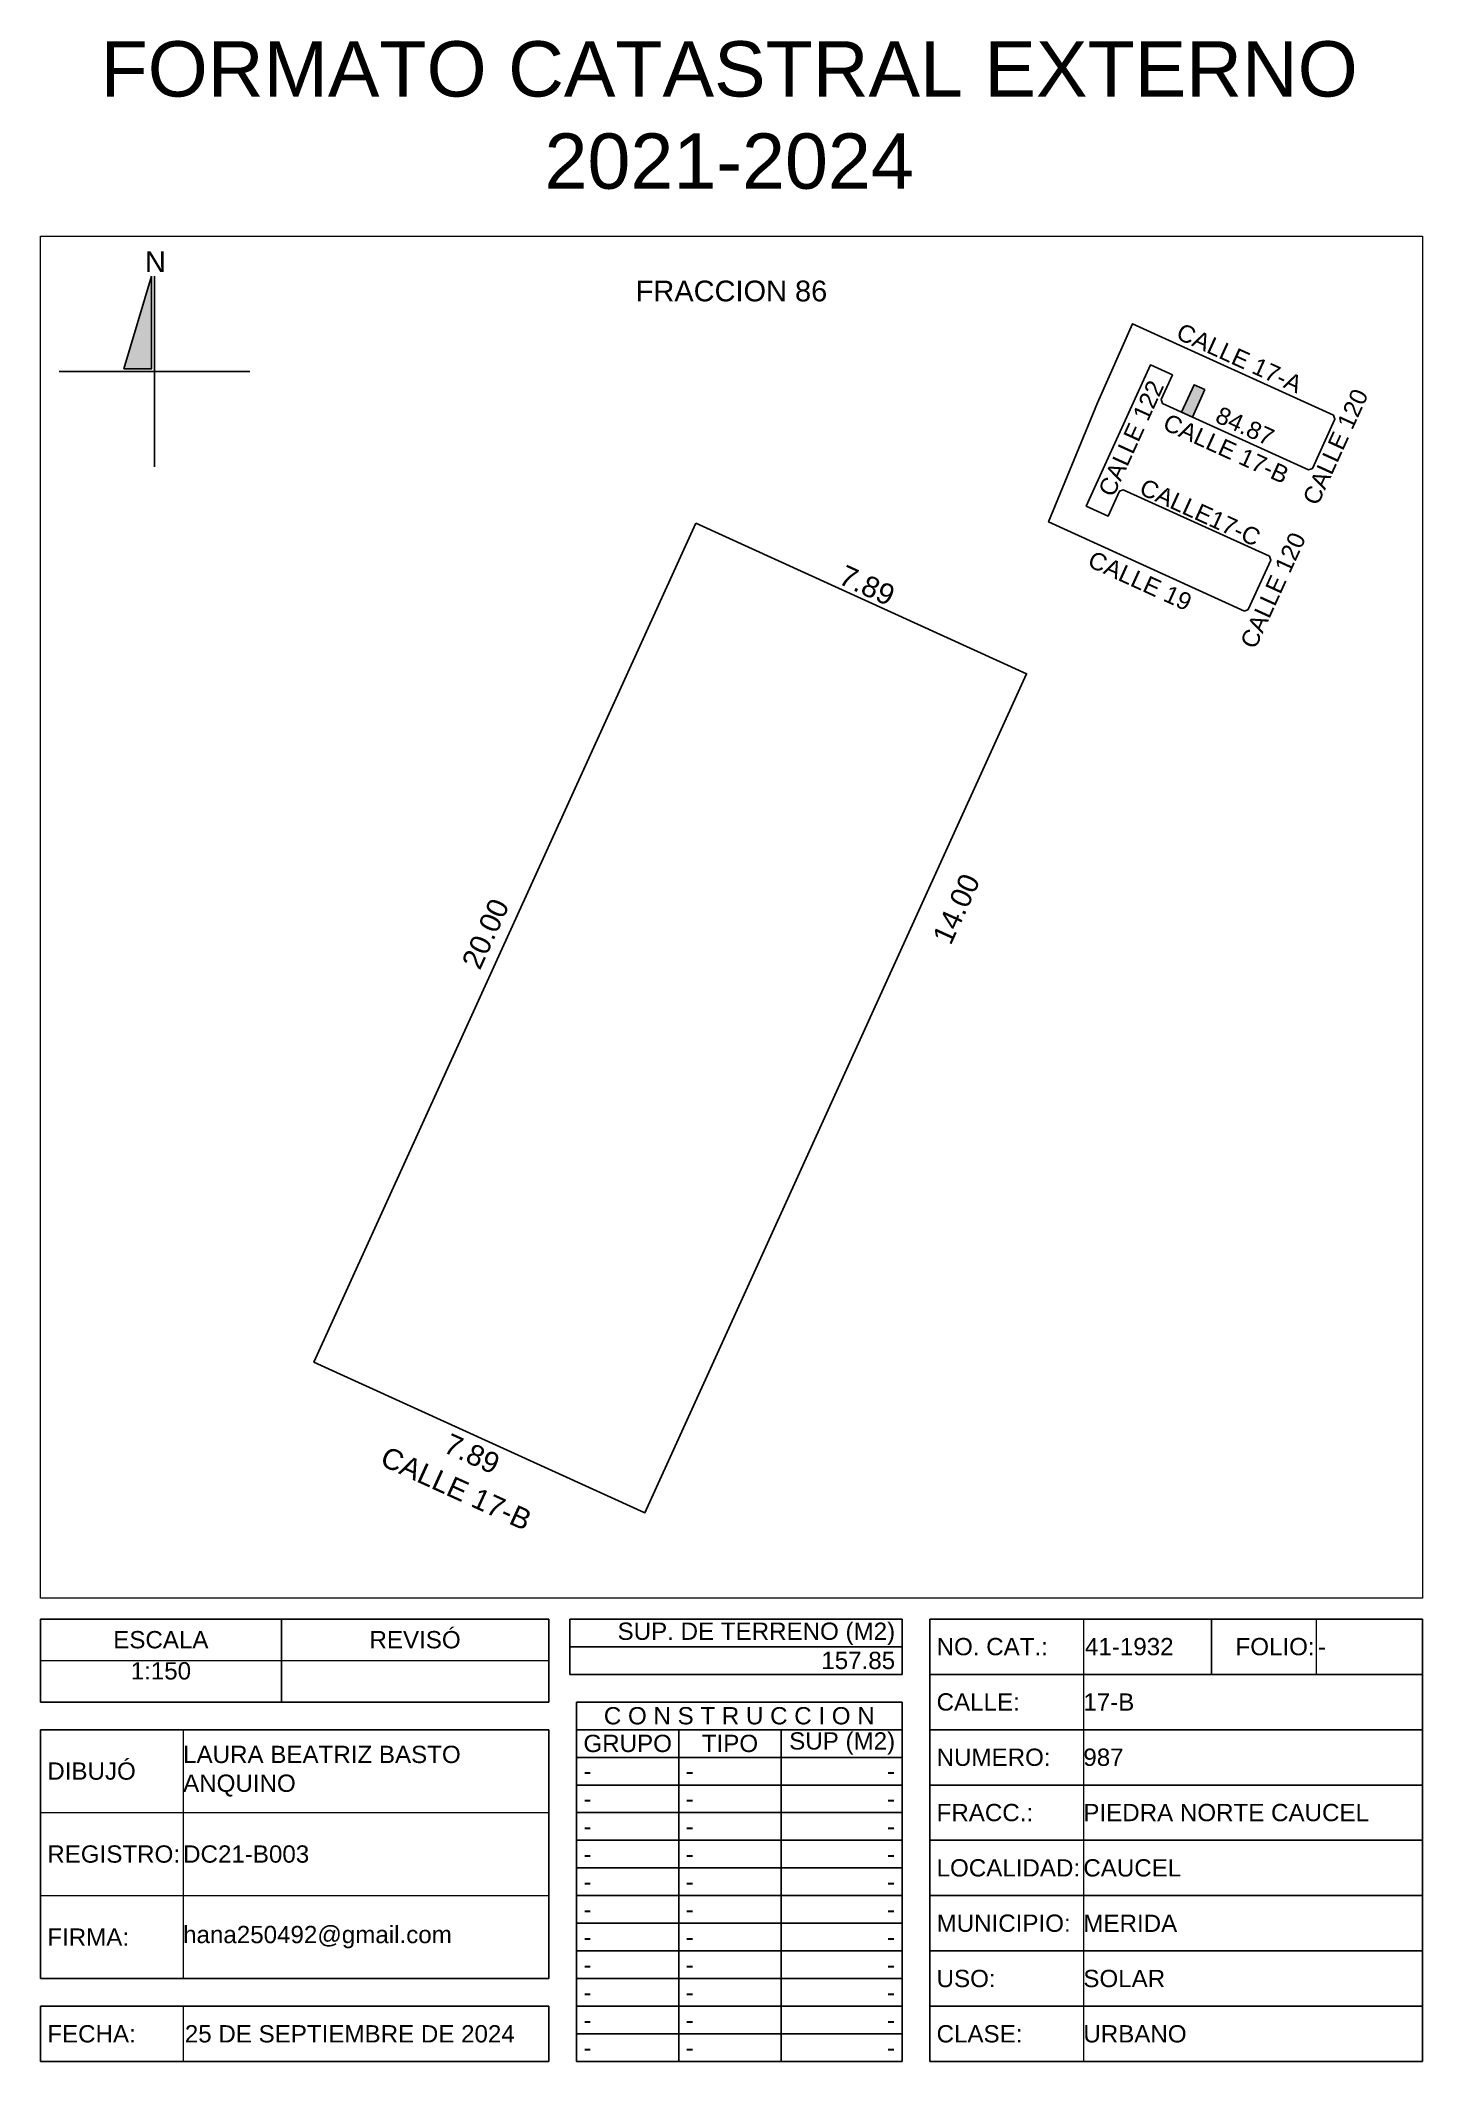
# Model space of a CAD drawing. Header units: inches. Extents: x 163.5 to 193.5, y 30.1 to 74.
import ezdxf

# ---------------------------------------------------------------- set-up
doc = ezdxf.new("R2010")
doc.units = ezdxf.units.IN
doc.header["$MEASUREMENT"] = 0
doc.layers.add('_DIV LOTES', color=7, linetype='Continuous')
doc.styles.add('Formato', font='arial.ttf')
doc.styles.add('Localizacion', font='arial.ttf')
doc.styles.get("Standard").update_dxf_attribs({"font": 'arial.ttf'})
doc.styles.add('Terreno', font='arial.ttf')
doc.dimstyles.new('T-100', dxfattribs={"dimscale": 0, "dimtxt": 0.45, "dimasz": 0.18, "dimexe": 0.18, "dimexo": 0.0625, "dimgap": 0.0905, "dimtad": 0, "dimzin": 1, "dimdsep": 46, "dimtxsty": 'Terreno', "dimblk": 'NONE', "dimcen": 0, "dimse1": 1, "dimse2": 1, "dimsd1": 1, "dimsd2": 1, "dimclrt": 256, "dimadec": 0, "dimazin": 0, "dimtfac": 1, "dimtix": 1, "dimtofl": 0, "dimtmove": 2, "dimatfit": 3, "dimldrblk": 'NONE', "dimfxl": 1, "dimtolj": 1, "dimarcsym": 0})
doc.dimstyles.new('U-100', dxfattribs={"dimscale": 0, "dimtxt": 0.375, "dimasz": 0.18, "dimexe": 0.18, "dimexo": 0.0625, "dimgap": 0.0905, "dimtad": 0, "dimzin": 1, "dimdsep": 46, "dimtxsty": 'Terreno', "dimblk": 'NONE', "dimcen": 0, "dimse1": 1, "dimse2": 1, "dimsd1": 1, "dimsd2": 1, "dimclrt": 256, "dimadec": 0, "dimazin": 0, "dimtfac": 1, "dimtix": 1, "dimtofl": 0, "dimtmove": 2, "dimatfit": 3, "dimldrblk": 'NONE', "dimfxl": 1, "dimtolj": 1, "dimarcsym": 0})

# ---------------------------------------------------------------- blocks, each defined once
blk = doc.blocks.new('*T4')
at = {"color": 0, "linetype": 'ByBlock', "lineweight": -2, "transparency": 16777216}
for p, q in [((0, 0), (11.036, 0)), ((0, 0), (0, -1.8)), ((5.23, 0), (5.23, -1.8)), ((11.036, 0), (11.036, -1.8)), ((0, -1.8), (11.036, -1.8))]:
    blk.add_line(p, q, dxfattribs=at)
at = {"layer": 'Defpoints', "color": 8, "linetype": 'ByBlock', "lineweight": 0, "transparency": 16777216}
blk.add_line((0, -0.9), (11.036, -0.9), dxfattribs=at)
at = {"color": 0, "lineweight": 18, "transparency": 16777216, "char_height": 0.375}
for s, insert, width, attachment_point in [('{\\C256;ESCALA}', (2.615, -0.45), 5.15762, 5), ('REVISÓ', (8.133, -0.45), 5.73486, 5), ('1:150', (2.615, -0.936), 5.15762, 2)]:
    blk.add_mtext(s, dxfattribs=dict(at, insert=insert, width=width, attachment_point=attachment_point))
blk = doc.blocks.new('*T5')
at = {"color": 0, "lineweight": -2, "transparency": 16777216}
for p, q in [((0, 0), (7.21, 0)), ((0, 0), (0, -0.6)), ((7.21, 0), (7.21, -0.6)), ((0, -0.6), (7.21, -0.6))]:
    blk.add_line(p, q, dxfattribs=at)
at = {"color": 0, "lineweight": 18, "transparency": 16777216, "insert": (7.06, -0.3), "char_height": 0.375, "width": 6.90975, "attachment_point": 6}
blk.add_mtext('157.85', dxfattribs=at)
blk = doc.blocks.new('*T6')
at = {"color": 0, "lineweight": -2, "transparency": 16777216}
for p, q in [((0, 0), (7.21, 0)), ((0, 0), (0, -0.6)), ((7.21, 0), (7.21, -0.6)), ((0, -0.6), (7.21, -0.6))]:
    blk.add_line(p, q, dxfattribs=at)
at = {"color": 0, "lineweight": 18, "transparency": 16777216, "insert": (7.06, -0.564), "char_height": 0.375, "width": 6.90975, "attachment_point": 9}
blk.add_mtext('{\\C256;  SUP. DE TERRENO (M2)   }', dxfattribs=at)
blk = doc.blocks.new('*T7')
at = {"color": 0, "lineweight": -2, "transparency": 16777216}
for p, q in [((0, 0), (3.336, 0)), ((0, 0), (0, -9.6)), ((0, -1.2), (3.336, -1.2)), ((0, -2.4), (3.336, -2.4)), ((0, -3.6), (3.336, -3.6)), ((0, -4.8), (3.336, -4.8)), ((0, -6), (3.336, -6)), ((0, -7.2), (3.336, -7.2)), ((0, -8.4), (3.336, -8.4)), ((0, -9.6), (3.336, -9.6))]:
    blk.add_line(p, q, dxfattribs=at)
at = {"layer": 'Defpoints', "color": 8, "linetype": 'ByBlock', "lineweight": 0, "transparency": 16777216}
blk.add_line((3.336, 0), (3.336, -9.6), dxfattribs=at)
at = {"color": 0, "lineweight": 18, "transparency": 16777216, "char_height": 0.375, "width": 3.03551, "attachment_point": 4, "style": 'Formato'}
for s, insert in [('NO. CAT.:', (0.15, -0.6)), ('CALLE:', (0.15, -1.8)), ('NUMERO:', (0.15, -3)), ('FRACC.:', (0.15, -4.2)), ('LOCALIDAD:', (0.15, -5.4)), ('MUNICIPIO:', (0.15, -6.6)), ('CLASE:', (0.15, -9))]:
    blk.add_mtext(s, dxfattribs=dict(at, insert=insert))
at = {"color": 0, "lineweight": 18, "transparency": 16777216, "insert": (0.15, -7.8), "char_height": 0.375, "width": 3.03551, "attachment_point": 4}
blk.add_mtext('USO:', dxfattribs=at)
blk = doc.blocks.new('*T8')
at = {"color": 0, "lineweight": -2, "transparency": 16777216}
for p, q in [((0, 0), (7.363, 0)), ((7.363, 0), (7.363, -8.4)), ((0, -1.2), (7.363, -1.2)), ((0, -2.4), (7.363, -2.4)), ((0, -3.6), (7.363, -3.6)), ((0, -4.8), (7.363, -4.8)), ((0, -6), (7.363, -6)), ((0, -7.2), (7.363, -7.2)), ((0, -8.4), (7.363, -8.4))]:
    blk.add_line(p, q, dxfattribs=at)
at = {"layer": 'Defpoints', "color": 8, "linetype": 'ByBlock', "lineweight": 0, "transparency": 16777216}
blk.add_line((0, 0), (0, -8.4), dxfattribs=at)
at = {"color": 0, "lineweight": 18, "transparency": 16777216, "char_height": 0.375, "width": 7.363, "attachment_point": 4}
for s, insert in [('17-B', (0, -0.6)), ('987', (0, -1.8)), ('PIEDRA NORTE CAUCEL', (0, -3)), ('CAUCEL', (0, -4.2)), ('MERIDA', (0, -5.4)), ('SOLAR', (0, -6.6)), ('URBANO', (0, -7.8))]:
    blk.add_mtext(s, dxfattribs=dict(at, insert=insert))
blk = doc.blocks.new('*T9')
at = {"color": 0, "lineweight": -2, "transparency": 16777216}
for p, q in [((0, 0), (2.782, 0)), ((2.782, 0), (2.782, -1.2)), ((0, -1.2), (2.782, -1.2))]:
    blk.add_line(p, q, dxfattribs=at)
at = {"layer": 'Defpoints', "color": 8, "linetype": 'ByBlock', "lineweight": 0, "transparency": 16777216}
blk.add_line((0, 0), (0, -1.2), dxfattribs=at)
at = {"color": 0, "lineweight": 18, "transparency": 16777216, "insert": (0.036, -0.6), "char_height": 0.375, "width": 2.7103, "attachment_point": 4}
blk.add_mtext('41-1932', dxfattribs=at)
blk = doc.blocks.new('*T10')
at = {"color": 0, "lineweight": -2, "transparency": 16777216}
for p, q in [((0, 0), (2.273, 0)), ((0, 0), (0, -1.2)), ((0, -1.2), (2.273, -1.2))]:
    blk.add_line(p, q, dxfattribs=at)
at = {"layer": 'Defpoints', "color": 8, "linetype": 'ByBlock', "lineweight": 0, "transparency": 16777216}
blk.add_line((2.273, 0), (2.273, -1.2), dxfattribs=at)
at = {"color": 0, "lineweight": 18, "transparency": 16777216, "insert": (2.237, -0.6), "char_height": 0.375, "width": 2.2007, "attachment_point": 6}
blk.add_mtext(' FOLIO:', dxfattribs=at)
blk = doc.blocks.new('*T11')
at = {"color": 0, "lineweight": -2, "transparency": 16777216}
for p, q in [((0, 0), (2.308, 0)), ((2.308, 0), (2.308, -1.2)), ((0, -1.2), (2.308, -1.2))]:
    blk.add_line(p, q, dxfattribs=at)
at = {"layer": 'Defpoints', "color": 8, "linetype": 'ByBlock', "lineweight": 0, "transparency": 16777216}
blk.add_line((0, 0), (0, -1.2), dxfattribs=at)
at = {"color": 0, "lineweight": 18, "transparency": 16777216, "insert": (0.036, -0.6), "char_height": 0.375, "width": 2.236, "attachment_point": 4}
blk.add_mtext('-', dxfattribs=at)
blk = doc.blocks.new('*T12')
at = {"color": 0, "lineweight": -2, "transparency": 16777216}
for p, q in [((0, 0), (3.098, 0)), ((0, 0), (0, -1.2)), ((0, -1.2), (3.098, -1.2))]:
    blk.add_line(p, q, dxfattribs=at)
at = {"layer": 'Defpoints', "color": 8, "linetype": 'ByBlock', "lineweight": 0, "transparency": 16777216}
blk.add_line((3.098, 0), (3.098, -1.2), dxfattribs=at)
at = {"color": 0, "lineweight": 18, "transparency": 16777216, "insert": (0.15, -0.6), "char_height": 0.375, "width": 2.79829, "attachment_point": 4}
blk.add_mtext('{\\C256;FECHA:}', dxfattribs=at)
blk = doc.blocks.new('*T13')
at = {"color": 0, "lineweight": -2, "transparency": 16777216}
for p, q in [((0, 0), (7.938, 0)), ((7.938, 0), (7.938, -1.2)), ((0, -1.2), (7.938, -1.2))]:
    blk.add_line(p, q, dxfattribs=at)
at = {"layer": 'Defpoints', "color": 8, "linetype": 'ByBlock', "lineweight": 0, "transparency": 16777216}
blk.add_line((0, 0), (0, -1.2), dxfattribs=at)
at = {"color": 0, "lineweight": 18, "transparency": 16777216, "insert": (0.036, -0.6), "char_height": 0.375, "width": 7.86619, "attachment_point": 4}
blk.add_mtext('{\\C256;25 DE SEPTIEMBRE DE 2024}', dxfattribs=at)
blk = doc.blocks.new('*T14')
at = {"color": 0, "lineweight": -2, "transparency": 16777216}
for p, q in [((0, 0), (7.065, 0)), ((0, 0), (0, -7.8)), ((7.065, 0), (7.065, -7.8)), ((0, -0.6), (7.065, -0.6)), ((2.22, -0.6), (2.22, -7.8)), ((4.44, -0.6), (4.44, -7.8)), ((0, -1.2), (7.065, -1.2)), ((0, -1.8), (7.065, -1.8)), ((0, -2.4), (7.065, -2.4)), ((0, -3), (7.065, -3)), ((0, -3.6), (7.065, -3.6)), ((0, -4.2), (7.065, -4.2)), ((0, -4.8), (7.065, -4.8)), ((0, -5.4), (7.065, -5.4)), ((0, -6), (7.065, -6)), ((0, -6.6), (7.065, -6.6)), ((0, -7.2), (7.065, -7.2)), ((0, -7.8), (7.065, -7.8))]:
    blk.add_line(p, q, dxfattribs=at)
at = {"color": 0, "lineweight": 18, "transparency": 16777216, "char_height": 0.375}
for s, insert, width, attachment_point in [('{\\C256;C O N S T R U C C I O N}', (3.532, -0.3), 7.065, 5), ('GRUPO', (1.11, -0.9), 2.22, 5), ('TIPO', (3.33, -0.9), 2.22, 5), ('SUP (M2)', (6.915, -0.9), 2.325, 6), ('-', (0.15, -1.5), 1.92, 4), ('-', (2.37, -1.5), 1.92, 4), ('-', (0.15, -2.1), 1.92, 4), ('-', (2.37, -2.1), 1.92, 4), ('-', (0.15, -2.7), 1.92, 4), ('-', (2.37, -2.7), 1.92, 4), ('-', (0.15, -3.3), 1.92, 4), ('-', (2.37, -3.3), 1.92, 4), ('-', (0.15, -3.9), 1.92, 4), ('-', (2.37, -3.9), 1.92, 4), ('-', (0.15, -4.5), 1.92, 4), ('-', (2.37, -4.5), 1.92, 4), ('-', (0.15, -5.1), 1.92, 4), ('-', (2.37, -5.1), 1.92, 4), ('-', (0.15, -5.7), 1.92, 4), ('-', (2.37, -5.7), 1.92, 4), ('-', (0.15, -6.3), 1.92, 4), ('-', (2.37, -6.3), 1.92, 4), ('-', (0.15, -6.9), 1.92, 4), ('-', (2.37, -6.9), 1.92, 4), ('-', (0.15, -7.5), 1.92, 4), ('-', (2.37, -7.5), 1.92, 4), ('-', (6.915, -7.5), 2.325, 6)]:
    blk.add_mtext(s, dxfattribs=dict(at, insert=insert, width=width, attachment_point=attachment_point))
at = {"color": 0, "lineweight": 18, "transparency": 16777216, "char_height": 0.375, "width": 2.325, "attachment_point": 6, "style": 'Formato'}
for insert in [(6.915, -1.5), (6.915, -2.1), (6.915, -2.7), (6.915, -3.3), (6.915, -3.9), (6.915, -4.5), (6.915, -5.1), (6.915, -5.7), (6.915, -6.3), (6.915, -6.9)]:
    blk.add_mtext('-', dxfattribs=dict(at, insert=insert))
blk = doc.blocks.new('*T15')
at = {"color": 0, "lineweight": -2, "transparency": 16777216}
for p, q in [((0, 0), (11.036, 0)), ((0, 0), (0, -5.4)), ((11.036, 0), (11.036, -5.4)), ((0, -5.4), (11.036, -5.4))]:
    blk.add_line(p, q, dxfattribs=at)
at = {"layer": 'Defpoints', "color": 8, "linetype": 'ByBlock', "lineweight": 0, "transparency": 16777216}
for p, q in [((3.098, 0), (3.098, -5.4)), ((0, -1.8), (11.036, -1.8)), ((0, -3.6), (11.036, -3.6))]:
    blk.add_line(p, q, dxfattribs=at)
at = {"color": 0, "lineweight": 18, "transparency": 16777216, "char_height": 0.375, "width": 7.93819, "attachment_point": 4, "style": 'Formato'}
for s, insert in [('LAURA BEATRIZ BASTO ANQUINO', (3.098, -0.9)), ('DC21-B003', (3.098, -2.7)), ('hana250492@gmail.com', (3.098, -4.5))]:
    blk.add_mtext(s, dxfattribs=dict(at, insert=insert))
at = {"color": 0, "lineweight": 18, "transparency": 16777216, "char_height": 0.375, "width": 2.79829, "attachment_point": 4}
for s, insert in [('DIBUJÓ', (0.15, -0.9)), ('REGISTRO:', (0.15, -2.7)), ('FIRMA:', (0.15, -4.5))]:
    blk.add_mtext(s, dxfattribs=dict(at, insert=insert))
blk = doc.blocks.new('Norte')
blk.add_hatch(color=256).paths.add_polyline_path([(2254.291, 2179.168), (2254.691, 2179.168), (2254.691, 2180.508)])
for p, q in [((2254.731, 2180.508), (2254.731, 2177.748)), ((2253.351, 2179.128), (2256.111, 2179.128))]:
    blk.add_line(p, q)
blk.add_lwpolyline([(2254.691, 2180.508), (2254.291, 2179.168), (2254.691, 2179.168)], close=True)
at = {"insert": (2254.595, 2180.866), "char_height": 0.3, "width": 0.27128, "attachment_point": 1, "style": 'Localizacion'}
blk.add_mtext('N', dxfattribs=at)
blk = doc.blocks.new('*D20')
at = {"layer": 'Defpoints', "color": 0, "transparency": 16777216}
for p in [(187.407, 68.24), (187.225, 67.841), (191.586, 65.857)]:
    blk.add_point(p, dxfattribs=at)
at = {"transparency": 16777216, "insert": (189.543, 67.094), "char_height": 0.375, "attachment_point": 5, "rotation": 335.528, "style": 'Terreno'}
blk.add_mtext('\\A1;CALLE 17-A', dxfattribs=at)
blk = doc.blocks.new('_None')
blk = doc.blocks.new('*D21')
at = {"layer": 'Defpoints', "color": 0, "transparency": 16777216}
for p in [(185.4, 63.539), (189.651, 61.605), (189.509, 61.295)]:
    blk.add_point(p, dxfattribs=at)
at = {"transparency": 16777216, "insert": (187.384, 62.262), "char_height": 0.375, "attachment_point": 5, "rotation": 335.528, "style": 'Terreno'}
blk.add_mtext('\\A1;CALLE 19', dxfattribs=at)
blk = doc.blocks.new('*D22')
at = {"layer": 'Defpoints', "color": 0, "transparency": 16777216}
for p in [(190.223, 62.71), (190.412, 62.624), (189.735, 61.637)]:
    blk.add_point(p, dxfattribs=at)
at = {"transparency": 16777216, "insert": (190.274, 62.055), "char_height": 0.375, "attachment_point": 5, "rotation": 65.528, "style": 'Terreno'}
blk.add_mtext('\\A1;CALLE 120', dxfattribs=at)
blk = doc.blocks.new('*D23')
at = {"layer": 'Defpoints', "color": 0, "transparency": 16777216}
for p in [(187.022, 64.237), (187.093, 64.391), (190.192, 62.794)]:
    blk.add_point(p, dxfattribs=at)
at = {"transparency": 16777216, "insert": (188.69, 63.746), "char_height": 0.375, "attachment_point": 5, "rotation": 335.528, "style": 'Terreno'}
blk.add_mtext('\\A1;CALLE17-C', dxfattribs=at)
blk = doc.blocks.new('*D24')
at = {"layer": 'Defpoints', "color": 0, "transparency": 16777216}
for p in [(187.612, 66.947), (187.736, 66.891), (186.218, 63.885)]:
    blk.add_point(p, dxfattribs=at)
at = {"transparency": 16777216, "insert": (187.193, 65.353), "char_height": 0.375, "attachment_point": 5, "rotation": 65.528, "style": 'Terreno'}
blk.add_mtext('\\A1;CALLE 122', dxfattribs=at)
blk = doc.blocks.new('*D25')
at = {"layer": 'Defpoints', "color": 0, "transparency": 16777216}
for p in [(187.875, 66.11), (190.984, 64.534), (191.044, 64.667)]:
    blk.add_point(p, dxfattribs=at)
at = {"transparency": 16777216, "insert": (189.253, 65.129), "char_height": 0.375, "attachment_point": 5, "rotation": 335.528, "style": 'Terreno'}
blk.add_mtext('\\A1;CALLE 17-B', dxfattribs=at)
blk = doc.blocks.new('*D26')
at = {"layer": 'Defpoints', "color": 0, "transparency": 16777216}
for p in [(191.617, 65.772), (191.772, 65.702), (191.129, 64.699)]:
    blk.add_point(p, dxfattribs=at)
at = {"transparency": 16777216, "insert": (191.629, 65.169), "char_height": 0.375, "attachment_point": 5, "rotation": 65.528, "style": 'Terreno'}
blk.add_mtext('\\A1;CALLE 120', dxfattribs=at)
blk = doc.blocks.new('*D27')
at = {"layer": 'Defpoints', "color": 0, "transparency": 16777216}
for p in [(187.875, 66.11), (190.781, 65.18), (190.633, 64.855)]:
    blk.add_point(p, dxfattribs=at)
at = {"transparency": 16777216, "insert": (189.663, 65.617), "char_height": 0.375, "attachment_point": 5, "rotation": 335.528, "style": 'Terreno'}
blk.add_mtext('\\A1;84.87', dxfattribs=at)
blk = doc.blocks.new('*D28')
at = {"layer": 'Defpoints', "color": 0, "transparency": 16777216}
for p in [(177.741, 63.517), (169.037, 45.504), (169.456, 45.313)]:
    blk.add_point(p, dxfattribs=at)
at = {"transparency": 16777216, "insert": (173.18, 54.605), "char_height": 0.45, "attachment_point": 5, "rotation": 65.528, "style": 'Terreno'}
blk.add_mtext('\\A1;20.00', dxfattribs=at)
blk = doc.blocks.new('*D29')
at = {"layer": 'Defpoints', "color": 0, "transparency": 16777216}
for p in [(185.989, 61.657), (186.298, 61.516), (180.189, 48.915)]:
    blk.add_point(p, dxfattribs=at)
at = {"transparency": 16777216, "insert": (183.399, 55.145), "char_height": 0.45, "attachment_point": 5, "rotation": 65.528, "style": 'Terreno'}
blk.add_mtext('\\A1;14.00', dxfattribs=at)
blk = doc.blocks.new('*D30')
at = {"layer": 'Defpoints', "color": 0, "transparency": 16777216}
for p in [(169.456, 45.313), (176.477, 41.688), (176.639, 42.044)]:
    blk.add_point(p, dxfattribs=at)
at = {"transparency": 16777216, "insert": (172.885, 43.323), "char_height": 0.45, "attachment_point": 5, "rotation": 335.528, "style": 'Terreno'}
blk.add_mtext('\\A1;7.89', dxfattribs=at)
blk = doc.blocks.new('*D31')
at = {"layer": 'Defpoints', "color": 0, "transparency": 16777216}
for p in [(177.869, 63.798), (177.741, 63.517), (184.924, 60.247)]:
    blk.add_point(p, dxfattribs=at)
at = {"transparency": 16777216, "insert": (181.461, 62.163), "char_height": 0.45, "attachment_point": 5, "rotation": 335.528, "style": 'Terreno'}
blk.add_mtext('\\A1;7.89', dxfattribs=at)
blk = doc.blocks.new('*D32')
at = {"layer": 'Defpoints', "color": 0, "transparency": 16777216}
for p in [(169.456, 45.313), (176.639, 42.044), (176.136, 40.937)]:
    blk.add_point(p, dxfattribs=at)
at = {"transparency": 16777216, "insert": (172.544, 42.572), "char_height": 0.45, "attachment_point": 5, "rotation": 335.528, "style": 'Terreno'}
blk.add_mtext('\\A1;CALLE 17-B', dxfattribs=at)
blk = doc.blocks.new('*D35')
at = {"layer": 'Defpoints', "color": 0, "transparency": 16777216}
for p in [(163.518, 69.739), (193.518, 69.739), (193.518, 68.547)]:
    blk.add_point(p, dxfattribs=at)
at = {"transparency": 16777216, "insert": (178.518, 68.547), "char_height": 0.45, "attachment_point": 5, "style": 'Terreno'}
blk.add_mtext('\\A1;FRACCION 86', dxfattribs=at)

msp = doc.modelspace()

# ---------------------------------------------------------------- hatches: boundary and pattern name
h = msp.add_hatch(color=256)
h.dxf.hatch_style = 1
h.paths.add_polyline_path([(188.792, 66.41), (188.557, 66.517), (188.286, 65.923), (188.521, 65.816)])

# ---------------------------------------------------------------- linework, layer by layer
at = {"lineweight": 18}
msp.add_lwpolyline([(163.518, 69.739), (193.518, 69.739), (193.518, 40.189), (163.518, 40.189)], close=True, dxfattribs=at)
at = {"layer": '_DIV LOTES'}
for points in [[(189.651, 61.605), (189.735, 61.637), (190.223, 62.71), (190.192, 62.794), (187.022, 64.237), (186.938, 64.205), (186.694, 63.668), (186.218, 63.885), (187.612, 66.947), (188.088, 66.731), (187.843, 66.194), (187.875, 66.11), (191.044, 64.667), (191.129, 64.699), (191.617, 65.772), (191.586, 65.857), (187.225, 67.841), (186.463, 66.124), (185.4, 63.539), (189.651, 61.605)], [(177.741, 63.517), (169.456, 45.313), (176.639, 42.044), (184.924, 60.247), (177.741, 63.517)]]:
    msp.add_lwpolyline(points, dxfattribs=at)
msp.add_lwpolyline([(188.792, 66.41), (188.557, 66.517), (188.286, 65.923), (188.521, 65.816)], close=True, dxfattribs=at)

# ---------------------------------------------------------------- block references
at = {"lineweight": 25, "xscale": 1.5, "yscale": 1.5, "zscale": 1.5}
msp.add_blockref('Norte', (-3216.104, -3201.888), dxfattribs=at)
for name, p in [('*T4', (163.518, 39.739)), ('*T6', (175.01, 39.739)), ('*T7', (182.82, 39.739)), ('*T9', (186.155, 39.739)), ('*T10', (188.938, 39.739)), ('*T11', (191.21, 39.739)), ('*T5', (175.01, 39.139)), ('*T8', (186.155, 38.539)), ('*T14', (175.155, 37.939)), ('*T15', (163.518, 37.339)), ('*T12', (163.518, 31.339)), ('*T13', (166.617, 31.339))]:
    msp.add_blockref(name, p)

# ---------------------------------------------------------------- texts
at = {"lineweight": 18, "insert": (178.468, 72.36), "char_height": 1.2, "width": 31.23058, "attachment_point": 5, "style": 'Formato'}
msp.add_mtext('\\A1;FORMATO CATASTRAL EXTERNO 2021-2024', dxfattribs=at)

# ---------------------------------------------------------------- dimensions: what is measured, and where the dimension line sits
dim = msp.add_linear_dim(base=(193.518, 68.547), p1=(163.518, 69.739), p2=(193.518, 69.739), text='FRACCION 86', dimstyle='T-100', override={"dimscale": 1})
dim.commit()
dim.dimension.update_dxf_attribs({"geometry": '*D35', "text_midpoint": (178.518, 68.547)})
for base, p1, p2, angle, text, picture, middle in [((187.407, 68.24), (191.586, 65.857), (187.225, 67.841), 155.528, 'CALLE 17-A', '*D20', (189.543, 67.094)), ((187.736, 66.891), (186.218, 63.885), (187.612, 66.947), 65.528, 'CALLE 122', '*D24', (187.193, 65.353)), ((191.772, 65.702), (191.129, 64.699), (191.617, 65.772), 65.528, 'CALLE 120', '*D26', (191.629, 65.169)), ((190.984, 64.534), (187.875, 66.11), (191.044, 64.667), 335.528, 'CALLE 17-B', '*D25', (189.253, 65.129)), ((190.781, 65.18), (187.875, 66.11), (190.633, 64.855), 335.528, '84.87', '*D27', (189.663, 65.617)), ((187.093, 64.391), (190.192, 62.794), (187.022, 64.237), 155.528, 'CALLE17-C', '*D23', (188.69, 63.746)), ((190.412, 62.624), (189.735, 61.637), (190.223, 62.71), 65.528, 'CALLE 120', '*D22', (190.274, 62.055))]:
    dim = msp.add_linear_dim(base=base, p1=p1, p2=p2, angle=angle, text=text, dimstyle='U-100', override={"dimscale": 1})
    dim.commit()
    dim.dimension.update_dxf_attribs({"geometry": picture, "text_midpoint": middle, "dimtype": 161})
for p1, p2, distance, picture, middle in [((184.924, 60.247), (177.741, 63.517), -0.309, '*D31', (181.461, 62.163)), ((177.741, 63.517), (169.456, 45.313), -0.46, '*D28', (173.18, 54.605)), ((180.189, 48.915), (185.989, 61.657), -0.34, '*D29', (183.399, 55.145)), ((169.456, 45.313), (176.639, 42.044), -0.391, '*D30', (172.885, 43.323))]:
    dim = msp.add_aligned_dim(p1=p1, p2=p2, distance=distance, dimstyle='T-100', override={"dimscale": 1})
    dim.commit()
    dim.dimension.update_dxf_attribs({"geometry": picture, "text_midpoint": middle})
for p1, p2, distance, text, dimstyle, picture, middle in [((185.4, 63.539), (189.651, 61.605), -0.341, 'CALLE 19', 'U-100', '*D21', (187.384, 62.262)), ((169.456, 45.313), (176.639, 42.044), -1.216, 'CALLE 17-B', 'T-100', '*D32', (172.544, 42.572))]:
    dim = msp.add_aligned_dim(p1=p1, p2=p2, distance=distance, text=text, dimstyle=dimstyle, override={"dimscale": 1})
    dim.commit()
    dim.dimension.update_dxf_attribs({"geometry": picture, "text_midpoint": middle})

doc.saveas('drawing.dxf')
